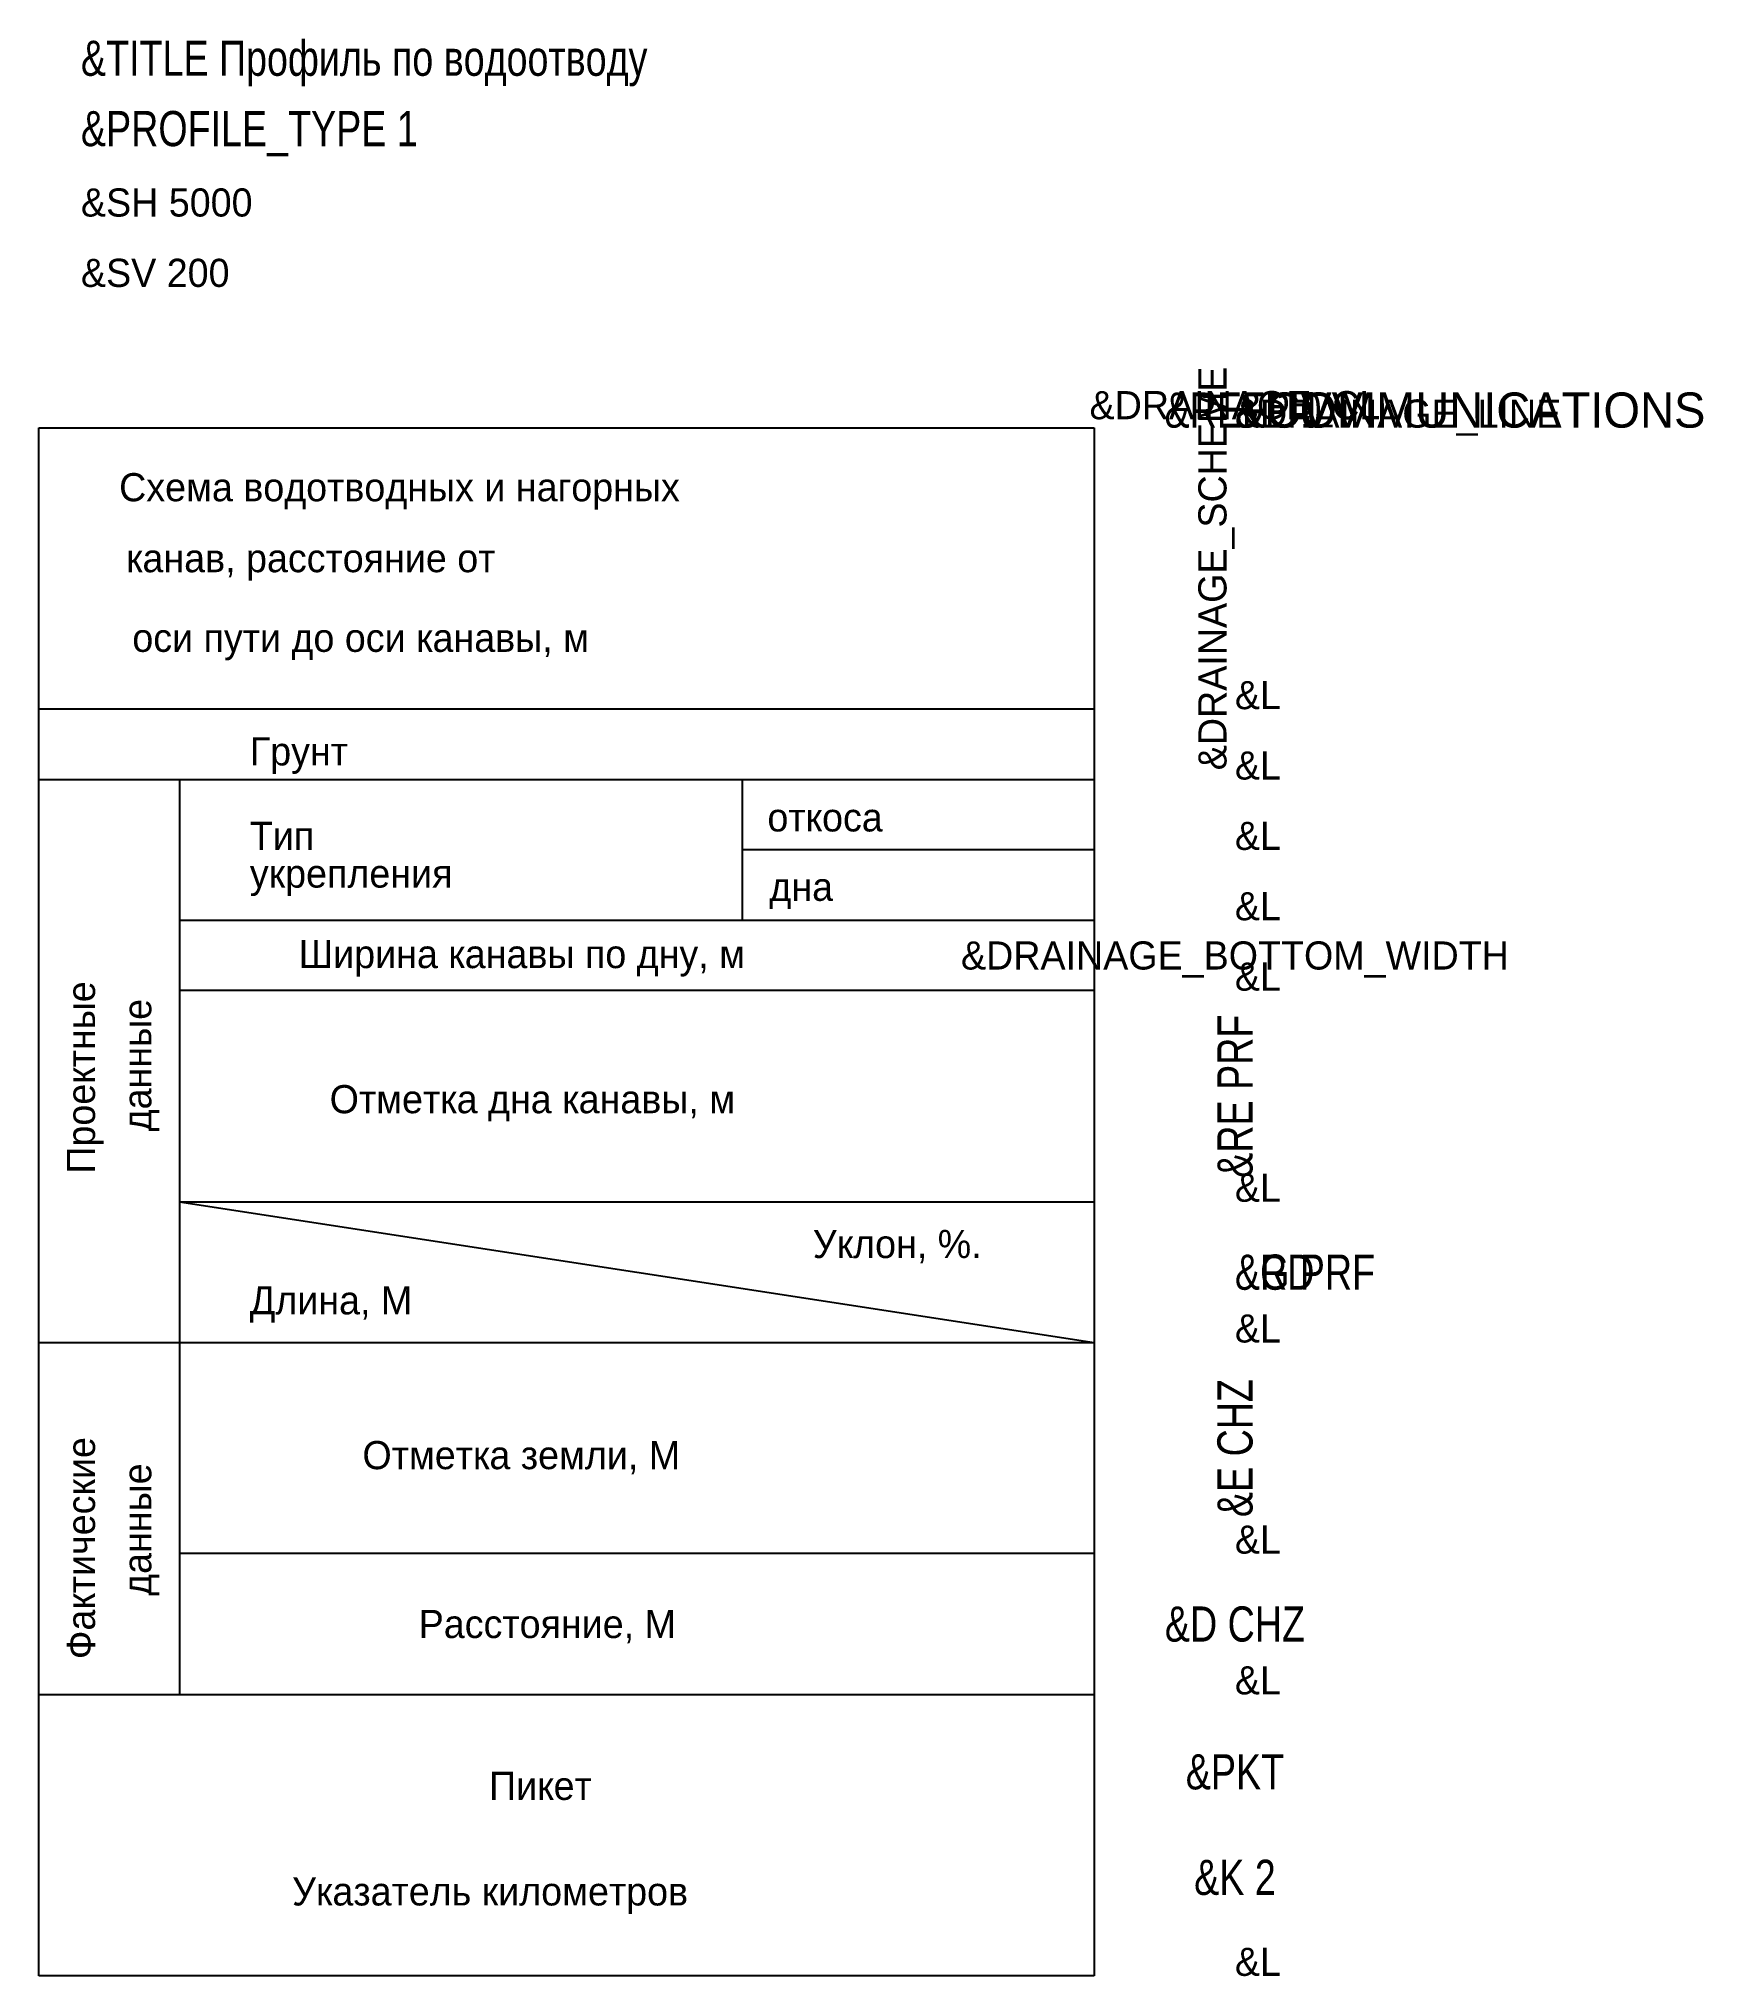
# Model space of a CAD drawing. Extents: x 5 to 123, y 5 to 143.
import ezdxf
from ezdxf.enums import TextEntityAlignment as Align

# ---------------------------------------------------------------- set-up
doc = ezdxf.new("R2010")
doc.units = 0
for name, color, linetype in [('Километры', 7, 'Continuous'), ('Коммуникации', 7, 'Continuous'), ('Красные отметки', 1, 'Continuous'), ('Пикеты', 7, 'Continuous'), ('Ссылочные профили', 144, 'Continuous'), ('Таблица', 7, 'Continuous'), ('УВВ', 7, 'Continuous'), ('Черные отметки', 3, 'Continuous')]:
    doc.layers.add(name, color=color, linetype=linetype)
doc.layers.add('Красный профиль', color=1, linetype='Continuous', lineweight=30)

msp = doc.modelspace()

# ---------------------------------------------------------------- linework, layer by layer
for p, q in [((5, 5), (5, 115)), ((5, 115), (80, 115)), ((80, 115), (80, 5)), ((80, 95), (5, 95)), ((5, 90), (80, 90)), ((15, 90), (15, 25)), ((55, 80), (55, 90)), ((80, 85), (55, 85)), ((15, 80), (80, 80)), ((80, 75), (15, 75)), ((15, 60), (80, 50)), ((15, 60), (80, 60)), ((5, 50), (80, 50)), ((80, 35), (15, 35)), ((5, 25), (80, 25)), ((80, 5), (5, 5))]:
    msp.add_line(p, q)

# ---------------------------------------------------------------- texts
at = {"width": 0.8}
for s, p in [('&TITLE Профиль по водоотводу', (8, 140)), ('&PROFILE_TYPE 1', (8, 135))]:
    msp.add_text(s, height=2.5, dxfattribs=at).set_placement(p)
for s, p in [('&SH 5000', (8, 130)), ('&SV 200', (8, 125)), ('&DRAINAGE_LINE', (90, 115)), ('Схема водотводных и нагорных', (10.71, 109.77)), ('канав, расстояние от', (11.2, 104.73)), ('оси пути до оси канавы, м', (11.65, 99.07)), ('Грунт', (20, 91)), ('Тип', (20, 85)), ('откоса', (56.78, 86.31)), ('укрепления', (20, 82.32)), ('дна', (56.92, 81.38)), ('Ширина канавы по дну, м', (23.47, 76.6)), ('Отметка дна канавы, м', (25.67, 66.29)), ('Уклон, %%%.', (60, 56)), ('Длина, М', (20, 52)), ('Отметка земли, М', (28, 41)), ('Расстояние, М', (32, 29)), ('Пикет', (37, 17.5)), ('Указатель километров', (23, 10))]:
    msp.add_text(s, height=2).set_placement(p)
msp.add_text('&DRAINAGE_SCHEME', height=2, rotation=90).set_placement((90, 105), align=Align.BOTTOM_CENTER)
msp.add_text('&DRAINAGE_CL', height=2).set_placement((90, 115), align=Align.BOTTOM_CENTER)
msp.add_text('&DRAINAGE_BOTTOM_WIDTH', height=2).set_placement((90, 77.5), align=Align.MIDDLE_CENTER)
for s, p in [('Проектные', (9, 62)), ('данные', (13, 65)), ('Фактические', (9, 27.5)), ('данные', (13, 32))]:
    msp.add_text(s, height=2, rotation=90).set_placement(p)
at = {"layer": 'Километры', "width": 0.8}
msp.add_text('&K 2', height=2.5, dxfattribs=at).set_placement((90, 10), align=Align.BOTTOM_CENTER)
at = {"layer": 'Коммуникации'}
msp.add_text('&COMMUNICATIONS', height=2.5, dxfattribs=at).set_placement((90, 115))
at = {"layer": 'Красные отметки', "width": 0.8}
msp.add_text('&RE PRF', height=2.5, rotation=90, dxfattribs=at).set_placement((90, 67.5), align=Align.MIDDLE_CENTER)
msp.add_text('&G PRF', height=2.5, dxfattribs=at).set_placement((90, 55), align=Align.MIDDLE_LEFT)
at = {"layer": 'Красный профиль', "width": 0.8}
msp.add_text('&RD', height=2.5, dxfattribs=at).set_placement((90, 55), align=Align.MIDDLE_LEFT)
at = {"layer": 'Пикеты', "width": 0.8}
msp.add_text('&PKT', height=2.5, dxfattribs=at).set_placement((90, 17.5), align=Align.BOTTOM_CENTER)
at = {"layer": 'Ссылочные профили', "width": 0.8}
for s in ['&REFP 0', '&REFP 1']:
    msp.add_text(s, height=2.5, dxfattribs=at).set_placement((85, 115))
at = {"layer": 'Таблица'}
for p in [(90, 115), (90, 95), (90, 90), (90, 85), (90, 80), (90, 75), (90, 60), (90, 50), (90, 35), (90, 25), (90, 5)]:
    msp.add_text('&L', height=2, dxfattribs=at).set_placement(p)
at = {"layer": 'УВВ'}
msp.add_text('&UVV', height=2.5, dxfattribs=at).set_placement((90, 115))
at = {"layer": 'Черные отметки', "width": 0.8}
msp.add_text('&E CHZ', height=2.5, rotation=90, dxfattribs=at).set_placement((90, 42.5), align=Align.MIDDLE_CENTER)
msp.add_text('&D CHZ', height=2.5, dxfattribs=at).set_placement((90, 30), align=Align.MIDDLE_CENTER)

doc.saveas('drawing.dxf')
